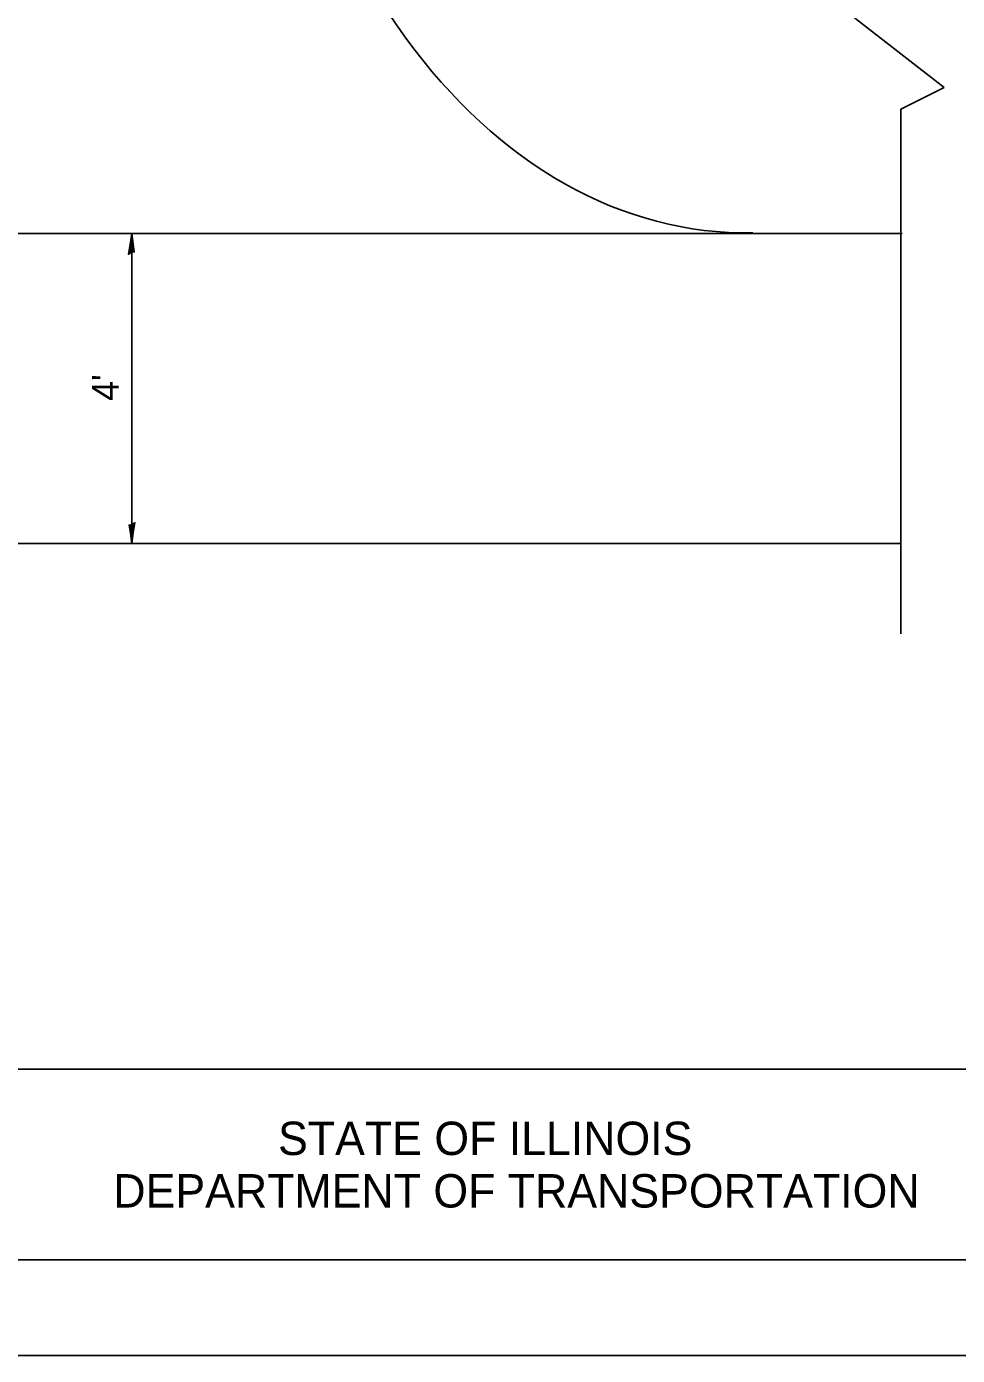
# Model space of a CAD drawing. Extents: x -0.02 to 2.83, y -0.09 to 1.83.
# Drawn here: x 1.266 to 1.673, y 0 to 0.58 of the extents above; entities that cross this region are included whole.
import ezdxf

# ---------------------------------------------------------------- set-up
doc = ezdxf.new("R2010")
doc.units = 0
for name, color, linetype in [('RD_Pr_Roadway_Dimensions', 7, 'Continuous'), ('SH_General_Details', 7, 'Continuous'), ('SH_Printer_Plotting_Border', 7, 'Continuous')]:
    doc.layers.add(name, color=color, linetype=linetype)

msp = doc.modelspace()

# ---------------------------------------------------------------- linework, layer by layer
at = {"layer": 'RD_Pr_Roadway_Dimensions'}
msp.add_line((1.31216, 0.48993), (1.31216, 0.3545), dxfattribs=at)
for points in [[(1.31204, 0.4816), (1.31327, 0.48188), (1.31274, 0.48541), (1.31216, 0.48993), (1.3115, 0.4851), (1.31076, 0.48086), (1.31204, 0.4816), (1.31285, 0.48197), (1.31215, 0.48689), (1.31121, 0.48152), (1.31226, 0.48231), (1.31212, 0.48457), (1.3118, 0.4824)], [(1.31228, 0.36283), (1.31105, 0.36255), (1.31158, 0.35903), (1.31216, 0.3545), (1.31282, 0.35934), (1.31355, 0.36357), (1.31228, 0.36283), (1.31146, 0.36246), (1.31216, 0.35754), (1.3131, 0.36292), (1.31205, 0.36212), (1.31219, 0.35987), (1.31252, 0.36204)]]:
    msp.add_lwpolyline(points, dxfattribs=at)
at = {"layer": 'SH_General_Details'}
for p, q in [((1.62778, 0.58405), (1.66696, 0.5537)), ((1.66696, 0.5537), (1.64815, 0.54421)), ((1.64815, 0.54421), (1.64815, 0.31503)), ((1.64866, 0.48993), (1.15102, 0.48993)), ((0.29106, 0.3545), (1.64801, 0.3545)), ((0.16666, 0.125), (2.79166, 0.125)), ((2.83333, 0), (-0.00001, 0))]:
    msp.add_line(p, q, dxfattribs=at)
msp.add_lwpolyline([(0.16666, 1.79167), (2.79166, 1.79167), (2.79166, 0.04167), (0.16666, 0.04167)], close=True, dxfattribs=at)
msp.add_ellipse((1.58044, 0.78754), major_axis=(0, -0.29737), ratio=0.713475, start_param=4.71353, end_param=6.29702, dxfattribs=at)
at = {"layer": 'SH_Printer_Plotting_Border'}
msp.add_lwpolyline([(-0.00001, 0), (2.83333, 0), (2.83333, 1.83333), (-0.00001, 1.83333)], close=True, dxfattribs=at)

# ---------------------------------------------------------------- texts
at = {"layer": 'RD_Pr_Roadway_Dimensions'}
msp.add_text("4'", height=0.011667, rotation=90, dxfattribs=at).set_placement((1.30646, 0.41681))
at = {"layer": 'SH_General_Details'}
for s, p in [('STATE OF ILLINOIS', (1.37608, 0.0875)), ('DEPARTMENT OF TRANSPORTATION', (1.30415, 0.06458))]:
    msp.add_text(s, height=0.0145835, dxfattribs=at).set_placement(p)

doc.saveas('drawing.dxf')
